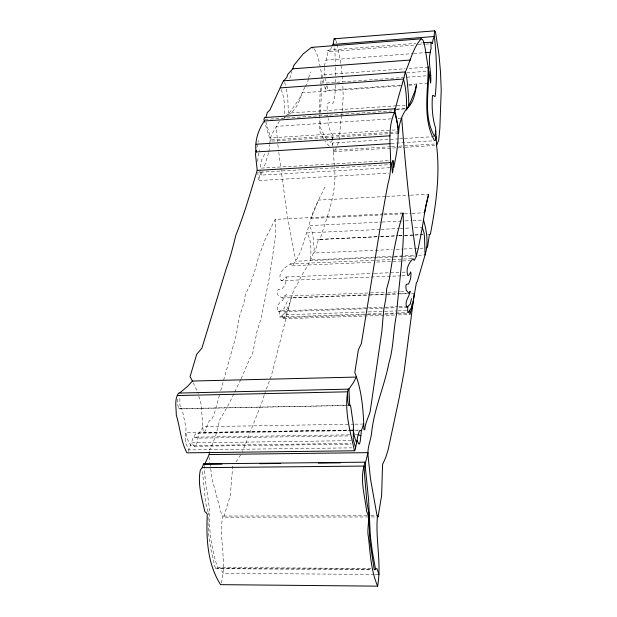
<?xml version="1.0" encoding="UTF-8"?>
<svg xmlns="http://www.w3.org/2000/svg" width="617" height="617" viewBox="0 0 617 617"><rect width="100%" height="100%" fill="white"/><g stroke="black" fill="none" stroke-linecap="round" stroke-linejoin="round"><path stroke-width="0.46" stroke-dasharray="3.08 2.31" d="M335.579 82.493L335.602 77.989M204.651 465.187C204.034 482.479 209.533 499.269 209.788 516.529C208.801 534.137 212.533 551.382 217.631 568.126L370.701 569.175M394.595 315.009L283.249 318.796L282.725 317.678L282.794 314.871L367.331 311.94M319.344 112.942L320.416 85.47M320.485 112.533L321.827 84.838M335.478 85.223C334.962 91.216 335.44 97.694 332.91 103.278L332.308 103.587L329.254 102.437L327.689 103.602L327.072 107.273L327.388 112.163M232.748 466.051L230.203 496.022L223.655 517.2L367.555 516.969M259.988 169.798L259.657 180.056C257.32 180.611 258.284 173.979 257.806 172.336L391.61 164.546M341.818 114.685L342.088 111.87M342.173 110.929L343.206 96.738L342.797 83.094M268.889 151.844L269.652 144.532M269.745 143.614L270.123 139.966L264.354 120.978M320.609 83.642L322.012 74.834L405.184 68.726M321.92 83.912L322.699 79.608M341.725 115.618C338.841 127.133 342.057 142.249 333.62 151.635L332.979 147.98M257.459 161.469L259.402 149.73M324.357 65.926L325.907 60.15L413.22 53.579M326.27 85.894L325.09 92.211M332.201 139.666L332.548 137.375M308.33 78.652L307.582 83.017L305.245 86.658M256.911 147.563L257.844 143.183M258.029 142.311L258.4 140.56M398.605 133.079L270.485 141.17L270.986 138.933L265.379 120.354M316.907 239.527L320.053 239.427C327.164 216.243 337.144 192.566 334.476 167.731M389.898 167.67L261.246 175.097L262.094 171.588M219.436 395.235L214.03 414.524L212.341 418.226L209.124 421.079L204.674 432.101L203.194 432.424L201.196 404.721L197.887 392.659M220.716 390.646L236.149 335.555L239.573 316.027L243.761 303.456L245.489 294.17L249.916 285.17L254.512 271.65L258.67 256.726L265.595 238.47L275.136 219.374L382.825 213.952M268.634 152.754L263.976 167.785M289.759 78.506L291.957 71.456M308.623 77.804L310.69 71.888M287.753 306.911L285.879 312.009L280.511 316.991L279.81 316.907L279.362 312.981L279.979 310.914L367.447 307.829M264.153 395.142L262.31 401.358L242.496 451.544M264.485 394.248L271.449 375.498L291.185 298.011L386.396 294.456M325.907 60.15L326.331 60.165L326.632 57.62L327.658 56.934L327.403 50.447L327.928 50.201L330.095 51.573L331.476 46.915M332.046 146.013L332.794 142.943L332.401 134.367L331.074 133.195L328.406 125.66L327.828 122.737L328.421 118.464M331.823 140.614L330.635 142.35L327.342 139.889M188.308 451.459L192.897 438.417L195.79 433.273L348.913 430.666M221.341 582.949C227.01 561.2 218.665 538.201 222.675 516.043L221.596 514.671L212.263 479.71L210.52 467.362M287.175 301.574L284.036 308.693L278.313 311.824C275.83 307.521 278.653 302.276 282.802 300.217L284.344 296.137L387.09 292.265M240.753 379.586L234.213 393.114M241.147 378.745L250.078 357.991L252.492 354.374L257.081 330.967L260.991 318.966L269.112 278.938L275.136 239.088L275.822 222.791L275.136 219.374M233.797 393.954L227.943 405.785L219.799 419.722L215.472 436.435L211.068 447.564L209.472 450.078M264.616 154.15L261.701 159.926L260.135 168.194L390.044 160.543M240.622 454.891L236.064 461.863M283.249 318.796C289.897 309.472 290.09 297.394 295.127 287.267L296.461 286.596C301.05 273.67 311.415 263.081 314.238 249.553C313.22 241.633 313.814 232.331 309.109 225.614C311.994 210.914 319.876 198.065 325.984 184.838M279.378 121.271L271.287 135.293L270.686 137.861L391.016 130.195M304.775 87.39L299.376 98.851L289.219 113.088L288.409 113.112L285.74 116.574M285.332 117.107L284.522 118.171L284.584 116.983L282.355 118.819M401.197 275.838L281.175 280.673C276.871 273.586 284.792 267.292 290.167 263.906L292.203 265.68C301.813 254.636 303.926 239.01 309.109 225.614L381.221 222.081M281.175 280.673L283.049 280.103L286.041 276.979L286.581 277.858L285.779 282.247L284.19 286.203L281.961 288.933L278.174 289.342L277.403 291.124L277.827 294.949L282.139 297.996L286.519 294.309M287.946 114.932C296.06 110.389 299.638 101.319 301.975 92.812L402.191 85.724M371.079 568.488L219.868 567.478L215.487 568.658C210.544 550.426 207.027 531.746 208.307 512.766M351.289 440.646L191.517 442.875L194.401 446.276L195.504 446.045L196.8 443.299L198.998 433.003L201.335 430.142L202.924 426.694L350.186 424.249M177.526 399.153L177.619 404.582L178.822 408.832L181.552 408.523L182.385 410.459L186.041 427.797L185.331 442.142L188.949 449.924L351.798 447.849M327.928 50.201L415.858 43.398M420.632 43.028L422.545 42.882M330.095 51.573L417.161 44.864M418.118 44.786L424.82 44.27M425.776 44.2L431.514 43.753M413.891 53.486L425.368 52.615M409.002 68.448L428.121 67.045M406.834 72.752L428.761 71.156M426.031 75.837L326.246 83.033L325.444 78.66M400.055 85.169L325.614 90.444L324.581 85.987M408.647 84.56L426.779 83.28M408.878 85.246L414.601 84.845M396.369 105.815L288.409 113.112L287.777 98.751L286.041 87.336M396.793 105.823L405.924 105.168M396.739 109.132L407.266 108.422M396.014 109.517L404.659 108.939M265.094 119.428L392.99 110.883M391.17 118.826L276.169 126.369L277.565 141.594M397.88 118.387L401.713 118.14M391.972 130.133L398.659 129.709M398.358 131.837L270.123 139.966L270.485 141.17M398.713 138.84L332.794 142.943L332.918 147.039M399.669 138.779L403.487 138.54M404.443 138.486L432.155 136.758M433.103 136.696L435.972 136.519M391.093 143.429L434.977 140.722M390.53 146.723L333.219 150.224L334.406 166.814M391.487 146.661L398.173 146.252M399.13 146.198L436.381 143.923M333.62 151.635L404.212 147.34M405.161 147.278L434.738 145.481M259.04 180.526L388.679 173.161M385.525 196.53L318.495 200.085L311.084 218.449L383.211 214.832M386.481 196.476L409.464 195.257M410.421 195.203L428.614 194.239M383.789 213.906L402.06 212.988M384.175 214.778L403.402 213.814M404.366 213.767L411.099 213.428M412.063 213.382L423.601 212.803M382.185 222.035L404.297 220.948M405.261 220.901L411.994 220.57M412.95 220.524L423.532 220.007M379.964 229.424L306.819 232.925C311.909 240.607 310.999 251.065 310.498 259.927L375.969 257.081M380.928 229.377L399.214 228.498M400.178 228.46L410.76 227.951M414.609 227.766L422.313 227.395M376.833 236.751L318.488 239.473L315.009 251.659L313.652 253.032L392.289 249.53M380.658 236.573L397.872 235.763M398.829 235.725L403.611 235.501M404.567 235.455L414.13 235.008M415.087 234.961L422.738 234.607M427.519 234.383L429.432 234.29M320.053 239.427L379.524 236.643M380.488 236.604L397.749 235.794M398.713 235.748L403.503 235.524M404.467 235.478L414.061 235.031M415.017 234.984L422.691 234.63M396.129 249.361L402.839 249.06M403.796 249.021L425.853 248.034M376.925 257.042L393.299 256.333M394.255 256.286L414.477 255.407M418.326 255.245L425.067 254.952M393.368 257.019L295.836 261.246L287.206 215.456L278.745 152.106M394.325 256.981L401.976 256.649M402.932 256.61L415.357 256.07M290.167 263.906L375.552 260.243M376.517 260.197L412.974 258.631M292.203 265.68L372.907 262.233M376.756 262.071L401.736 261.006M402.693 260.968L410.382 260.636M286.041 276.979L373.347 273.416M374.303 273.377L401.166 272.274M402.13 272.236L405.963 272.082M402.153 275.799L407.914 275.568M388.054 292.227L399.577 291.795M400.533 291.756L405.338 291.579M282.139 297.996L369.49 294.733M370.455 294.695L408.855 293.26M387.36 294.417L398.898 293.985M399.862 293.954L407.552 293.661M411.4 293.522L414.285 293.414M368.411 307.79L398.212 306.742M399.168 306.703L406.858 306.433M278.313 311.824L384.777 308.084M385.741 308.045L395.327 307.713M399.168 307.575L406.842 307.305M368.287 311.909L397.109 310.914M398.073 310.875L408.639 310.513M280.511 316.991L366.961 314.022M367.925 313.991L381.375 313.529M385.216 313.397L408.269 312.603M282.725 317.678L366.359 314.817M367.316 314.786L383.658 314.223M384.622 314.192L397.117 313.76M398.081 313.729L409.611 313.336M398.428 314.886L409.95 314.493M345.867 405.384L180.604 408.631L179.871 404.621L179.84 396.5M178.822 408.832L347.672 405.523M351.15 424.234L354.035 424.188M354.999 424.172L363.66 424.026M203.194 432.424L350.471 430.118L185.786 432.756L187.437 439.304L190.792 445.551L350.926 443.392M351.428 430.103L358.168 430.003M351.443 430.165L353.364 430.134M349.878 430.651L357.567 430.535M349.554 434.831L193.615 437.152L197.903 438.132L350.302 435.887M355.33 434.746L358.222 434.707M194.401 446.276L351.196 444.178M366.914 515.789L222.675 516.043L223.647 517.193M370.763 515.781L377.496 515.766M371.388 516.961L378.105 516.953M215.487 568.658L371.334 569.73M374.203 574.458L223.231 573.301L219.868 567.478M375.167 574.466L379.015 574.496M329.308 146.268L324.928 141.216M261.246 175.097L260.513 174.395L260.104 171.634M314.277 48.797C319.683 57.743 319.868 69.004 322.938 78.853M326.779 139.11L324.527 136.01L320.686 128.213L320.462 119.019M284.568 82.37L285.872 86.488M323.647 138.956L319.699 131.012L319.298 114.785M281.128 89.511C284.314 97.085 284.715 105.546 284.761 113.675M193.206 382.71L197.108 391.001M335.741 40.09L336.928 43.545M208.068 511.886L205.677 503.133L202.314 469.491M326.971 85.786L328.175 90.375M323.146 79.747L324.38 85.092M337.121 44.385L340.692 62.302L342.227 75.22M327.743 114.97L328.082 116.937M324.982 75.968L324.164 67.515M209.04 456.912L209.849 462.611M209.981 463.56L210.382 466.413M277.827 144.447L278.629 151.15M342.304 76.076L342.751 82.2M334.838 47.818L335.316 64.353M335.409 67.222L335.609 76.192"/><path stroke-width="0.93" d="M425.368 52.615L430.404 52.275L430.527 49.707L431.129 49.044L430.843 42.442L432.471 43.684L432.933 40.028L434.345 36.172C436.62 55.877 437.237 76.454 435.224 96.252L434.869 96.553L433.018 95.288L432.494 95.581C431.622 106.224 432.316 117.909 435.579 128.058L436.643 145.365L438.726 140.213L439.852 128.282L441.224 89.912L440.515 72.428L439.011 54.905L435.409 31.328L434.584 30.85L334.082 38.802L333.072 44.416L332.27 45.666M435.972 136.519L435.587 139.619L434.977 140.722L434.353 140.398C422.19 118.317 428.345 91.231 428.121 67.045M390.091 143.684L255.986 151.944C254.69 141.085 258.107 129.986 264.354 120.978L263.929 119.59L264.485 117.554L394.502 108.823L394.494 112.317C384.406 135.177 395.127 160.019 388.039 183.403C383.018 209.541 378.877 235.787 374.588 262.024L361.423 343.384L358.377 349.793L354.806 372.552C362.009 390.816 363.359 410.482 363.945 429.91L364.84 429.586C365.195 423.092 368.318 417.586 370.154 411.624L381.915 330.959L383.573 311.03L385.849 298.235L386.705 288.764L389.188 279.64L393.877 250.733L397.672 232.231L403.017 212.942C405.138 246.761 399.076 280.666 396.561 314.346C393.122 330.558 393.739 347.278 388.872 363.158C384.229 387.137 373.678 409.711 371.48 434.098C370.37 441.17 367.377 447.842 368.002 455.076L370.431 478.476L376.81 514.354L377.496 515.766C375.198 539.189 381.707 562.935 377.65 586.15L220.593 584.654C207.451 564.27 206.093 538.194 207.273 514.539L206.325 512.704L204.852 511.748C201.975 498.174 197.425 483.921 200.348 470.061L202.191 467.663L203.618 463.868L364.855 462.179L365.503 462.588L365.534 469.313L368.642 500.379L370.316 535.949L372.282 551.174L375.514 569.206L374.226 569.753L369.922 541.333L368.711 512.388L366.914 502.493L364.693 476.401L364.061 466.074L364.855 462.179M264.354 120.978L394.494 112.317C400.857 130.881 397.656 149.013 393.739 167.454L392.929 160.374L393.044 169.498L392.52 172.937L391.217 162.572L257.212 170.415C250.517 192.126 244.401 214.006 235.895 235.069C233.133 246.306 230.318 257.49 226.339 268.349L201.906 348.111L196.684 354.42L190.059 376.663L192.427 381.044L356.341 377.08L353.41 382.617L348.921 389.126L349.716 405.307M409.595 310.474L409.95 314.493L412.426 305.885L416.429 282.524L417.215 281.869L425.067 254.952L424.473 236.797L423.995 232.702L422.313 227.395L425.56 206.803L428.614 194.239L424.565 212.757M177.465 395.536L347.533 391.818L347.811 401.119L348.636 405.5L350.286 405.199L350.842 407.197L353.418 425.036L353.286 439.782L355.647 447.795M203.618 463.868L204.674 464.254L209.178 454.559L209.356 451.868M435.71 130.858L435.155 135L434.669 135.863L434.16 135.578C423.339 116.22 428.915 92.38 428.761 71.156M425.067 254.952C428.638 243.676 426.779 231.051 423.532 220.007M361.408 430.473L360.282 441.032L359.557 443.847L358.893 444.078L357.066 440.569L357.814 435.995L359.464 430.735L361.408 430.473L363.66 424.026M398.358 131.837L398.605 133.079C398.806 124.572 401.474 115.688 406.58 108.808M434.584 30.85L434.098 36.511L333.072 44.416L333.496 44.062M414.285 293.414L404.027 372.213L399.06 398.543L388.147 449.739L385.756 457.428L382.555 464.547L381.638 495.25L378.105 516.953L377.496 515.766M354.474 450.78C350.101 430.905 343.785 409.611 348.173 389.296L348.921 389.126L178.606 393.068C174.087 399.631 176.354 407.729 176.277 415.094C180.11 427.527 180.781 441.217 186.928 452.839L354.474 450.78L355.107 450.155L357.066 440.569M407.822 306.402L407.636 310.891L408.269 312.603L411.392 307.605L412.171 303.626M398.659 129.709L394.911 110.759C397.842 97.794 402.346 85.023 405.338 71.934C410.529 60.898 412.719 48.265 421.218 38.825L422.653 39.758L423.578 41.532L425.059 47.71L430.597 83.01C431.877 72.914 427.458 61.723 430.404 52.275M422.313 227.395L418.172 249.013L416.028 257.104L414.223 260.474L412.974 258.631C408.747 263.035 405.431 269.459 407.914 275.568L409.032 275.02L410.76 271.889C411.477 275.884 410.39 280.365 408.554 284.005L406.294 284.368L405.863 286.172L406.202 290.075L408.855 293.26L410.135 291.394C409.457 296.831 404.058 301.374 406.842 307.305L410.212 304.189L411.547 298.651M256.356 150.186L255.492 154.281L257.212 170.415M365.503 462.588L368.033 452.654L209.178 454.559M266.02 116.952L267.284 112.602L269.922 109.934L282.948 81.776L286.928 77.148L287.962 74.125L292.774 68.811L293.854 65.34L303.078 54.011L311.415 47.393L421.218 38.825M283.766 80.804L405.338 71.934L406.364 75.181L407.313 82.138L408.624 97.563L408.793 104.975L406.564 110.019C406.626 99.653 406.395 89.049 403.425 79.045L280.334 87.884M426.817 247.995L427.604 246.623L429.432 234.29L430.365 234.267C436.018 204.551 440.399 174.225 436.381 143.923M407.266 108.422C413.745 102.252 415.241 93.144 416.514 84.706L415.071 90.776L409.279 104.975L408.793 104.975M179.832 392.89L187.421 386.489L192.427 381.044M375.514 569.206L376.856 568.527L379.015 574.496M423.501 42.804L431.144 42.218M292.774 68.811L410.498 60.011M428.908 75.629L430.828 75.498M256.086 144.231L389.998 135.817M204.636 464.239L222.012 464.077M259.533 463.676L280.758 463.467M318.287 463.066L340.461 462.85M202.191 467.663L364.061 466.074C359.858 480.705 365.094 496.515 366.591 511.339C370.825 518.82 366.459 528.738 368.434 537.029C370.293 553.511 370.948 570.756 377.65 586.15M334.082 38.802L335.44 39.226M311.415 47.393L312.989 47.956M358.222 434.707L360.852 435.733M356.68 443.314L354.513 436.875L353.364 430.134M394.502 108.823L394.911 110.759M416.313 256.024C409.727 210.266 405.184 164.23 401.713 118.14"/></g></svg>
